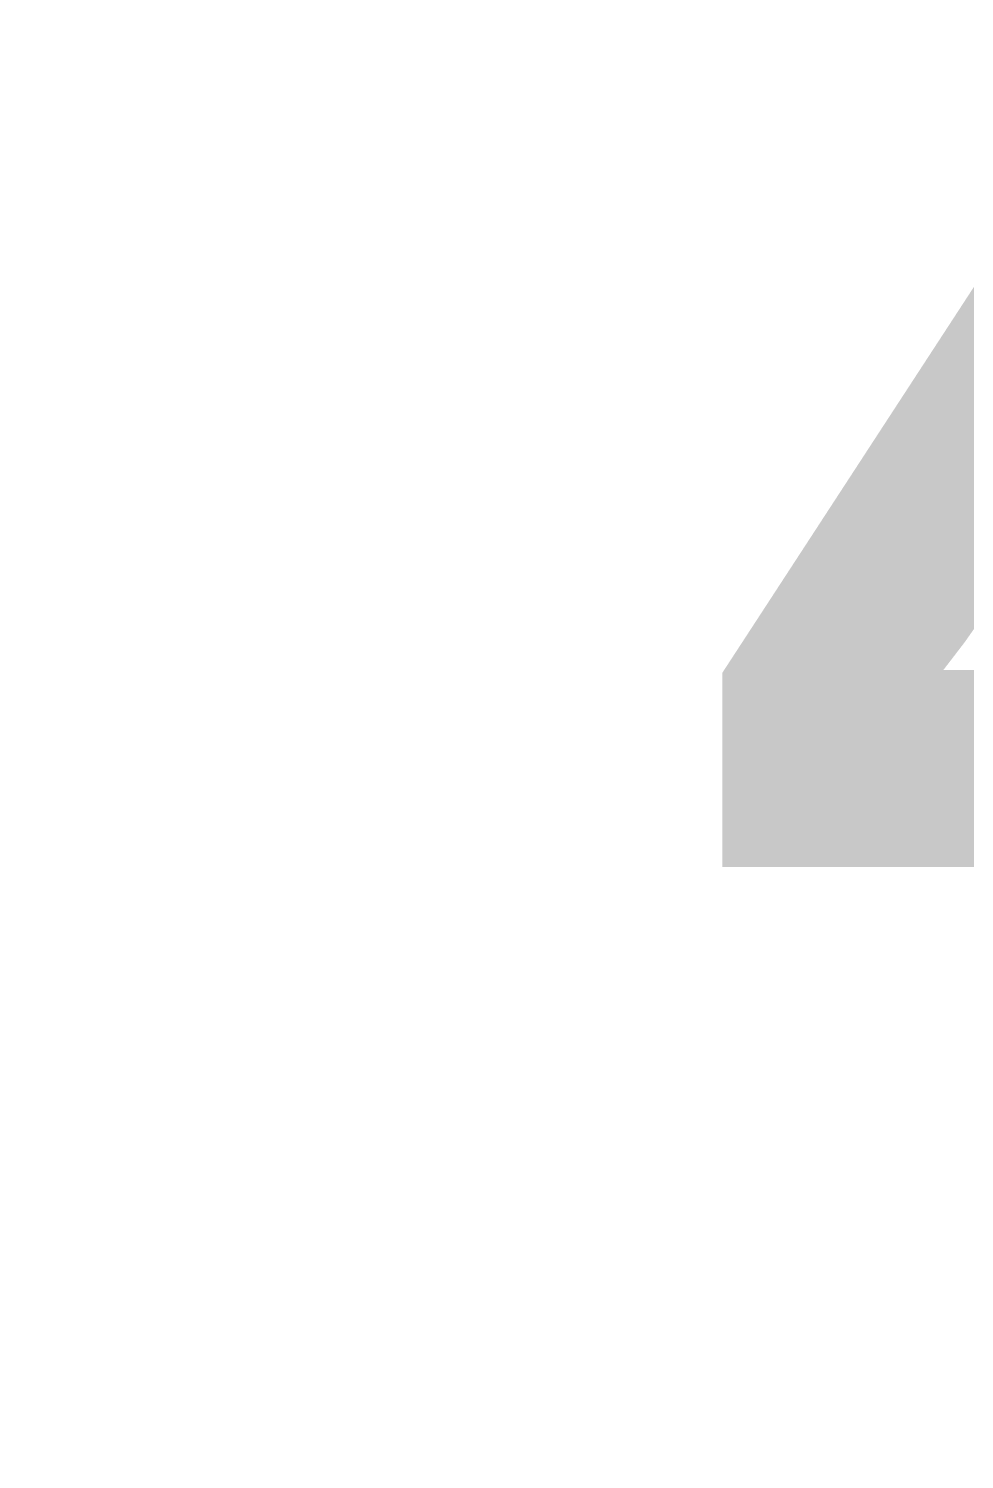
# Model space of a CAD drawing. Header units: millimetres. Extents: x -176651 to 424033, y -469666 to 486614.
# Drawn here: x 134551 to 135160, y 92205 to 93135 of the extents above; entities that cross this region are included whole.
import ezdxf

# ---------------------------------------------------------------- set-up
doc = ezdxf.new("R2010")
doc.units = ezdxf.units.MM
doc.linetypes.add('1625_East Villa$0$DASHED', pattern=[0.75, 0.5, -0.25])
for name, color, linetype in [('1625_East Villa$0$ad-Elevation 10', 8, 'Continuous'), ('1625_East Villa$0$ad-Furniture', 8, 'Continuous'), ('1625_East Villa$0$ad-Text main', 8, 'Continuous'), ('Site Levels$0$ad-Lvl-Plinth', 30, 'Continuous')]:
    doc.layers.add(name, color=color, linetype=linetype)
doc.layers.add('1625_East Villa$0$ad-Landscape', color=8, linetype='Continuous', lineweight=35)
doc.styles.add('1625_East Villa$0$Standard', font='calibril.ttf')
doc.styles.add('Site Levels$0$Sections_The woods Site plan_Entrances$0$Standard', font='arial.ttf')

# ---------------------------------------------------------------- blocks, each defined once
blk = doc.blocks.new('1625_East Villa$0$bamboo')
at = {"color": 76}
blk.add_line((390, 162.3), (546.4, 218.1), dxfattribs=at)
at = {"layer": '1625_East Villa$0$ad-Landscape', "color": 76}
for p, q in [((43.5, 73), (278.2, 631.2)), ((-12.4, 39.5), (-247.1, 564.2)), ((-23.6, 61.9), (-370, 296.3)), ((32.3, 39.5), (390, 162.3)), ((43.5, 28.4), (300.5, 61.9)), ((-57.1, 6), (-247.1, -49.8)), ((-12.4, -16.3), (-113, -440.5)), ((77, -94.4), (121.7, -172.6)), ((-470.6, -139.1), (-761.2, -217.2))]:
    blk.add_line(p, q, dxfattribs=at)
for points in [[(103.7, 1424.7), (54.4, 1572.3), (77.9, 1403.4), (103.7, 1424.7)], [(-387.8, 1356.5), (-437.1, 1504.1), (-413.6, 1335.2), (-387.8, 1356.5)], [(119.4, 1423.2), (261.4, 1496.7), (147.9, 1388.7), (126.6, 1414.5)], [(-160.7, 1284.9), (-160, 1444.8), (-116.9, 1294.1), (-149.7, 1287.2)], [(-372, 1355), (-230.1, 1428.5), (-343.6, 1320.5), (-364.9, 1346.4)], [(79.4, 1419.1), (107.8, 1384.6), (-52.4, 1368.4), (70.8, 1412)], [(-70.9, 1292.4), (-27.7, 1358.5), (-55.4, 1272.9), (-68.6, 1281.5)], [(57.7, 1357.7), (77.5, 1316.1), (-31.5, 1255.3), (64.8, 1349.1)], [(-756.4, 1206.5), (-805.8, 1354.1), (-782.2, 1185.2), (-756.4, 1206.5)], [(-412.1, 1350.9), (-383.7, 1316.4), (-543.9, 1300.2), (-420.7, 1343.8)], [(103.3, 1337.4), (92.8, 1227.4), (133.3, 1318.7), (110.4, 1328.8)], [(167.7, 1347.1), (246.3, 1339.5), (157.6, 1324.2), (159.1, 1340)], [(-415.1, 1179.2), (-464.4, 1326.8), (-440.9, 1157.9), (-415.1, 1179.2)], [(-740.7, 1205), (-598.8, 1278.5), (-712.2, 1170.5), (-733.6, 1196.4)], [(-433.8, 1289.5), (-414, 1248), (-523, 1187.1), (-426.7, 1280.9)], [(-323.8, 1278.9), (-245.2, 1271.3), (-333.9, 1256.1), (-332.4, 1271.8)], [(-169.3, 1271.7), (-323, 1296.4), (-162.4, 1238.9), (-169.3, 1271.7)], [(161.7, 1284.2), (155.7, 1221.3), (172.9, 1235.5), (168.8, 1275.6)], [(-500.1, 1137.3), (-534, 1108.2), (-553.5, 1268), (-507.4, 1145.8)], [(-388.2, 1269.3), (-398.7, 1159.2), (-358.2, 1250.5), (-381.1, 1260.6)], [(-18, 1257.9), (35, 1223.4), (30.4, 1245.3), (-7, 1260.2)], [(-561.9, 1157.8), (-603.1, 1137.1), (-666.2, 1244.8), (-570.4, 1150.5)], [(-399.4, 1177.7), (-257.4, 1251.3), (-370.9, 1143.2), (-392.2, 1169.1)], [(-175.7, 1247.6), (-131.9, 1256.8), (-191.9, 1107.3), (-173.4, 1236.6)], [(-92.2, 1230.9), (0.4, 1170.5), (-61.7, 1248.7), (-81.3, 1233.2)], [(-780.7, 1200.9), (-752.3, 1166.4), (-912.5, 1150.2), (-789.3, 1193.8)], [(-329.8, 1216), (-335.8, 1153.1), (-318.6, 1167.3), (-322.7, 1207.4)], [(-131.4, 1199.8), (-85.3, 1198.1), (-81.9, 1073.4), (-120.4, 1202.1)], [(-439.4, 1173.7), (-411, 1139.2), (-571.2, 1122.9), (-448, 1166.6)], [(-494, 1113.1), (-347.5, 1165.5), (-515.9, 1138.5), (-494, 1113.1)], [(-174.3, 1012.2), (-173.7, 1172.1), (-130.6, 1021.4), (-163.4, 1014.5)], [(-802.5, 1139.6), (-782.6, 1098), (-891.6, 1037.1), (-795.3, 1130.9)], [(-692.4, 1128.9), (-613.8, 1121.3), (-702.5, 1106.1), (-701, 1121.8)], [(-773.2, 987.3), (-807.1, 958.2), (-826.6, 1118), (-780.4, 995.8)], [(-756.8, 1119.3), (-767.3, 1009.2), (-726.8, 1100.5), (-749.7, 1110.6)], [(-581.3, 1111.7), (-691.5, 1120), (-599.4, 1081.4), (-589.8, 1104.4)], [(-461.1, 1112.3), (-441.3, 1070.7), (-550.3, 1009.8), (-454, 1103.7)], [(-351.1, 1101.6), (-272.5, 1094), (-361.2, 1078.8), (-359.7, 1094.5)], [(-155.7, 961.1), (-205, 1108.7), (-181.5, 939.8), (-155.7, 961.1)], [(294.9, 1080.8), (141.2, 1105.5), (301.8, 1048), (294.9, 1080.8)], [(-495.2, 1097.3), (-418.8, 957), (-529.1, 1068.2), (-503.7, 1090.1)], [(-415.5, 1092), (-426, 981.9), (-385.5, 1073.2), (-408.4, 1083.4)], [(-365.5, 930.4), (-364.8, 1090.2), (-321.7, 939.6), (-354.5, 932.7)], [(-84.5, 1019.7), (-41.3, 1085.8), (-69, 1000.1), (-82.2, 1008.8)], [(-698.4, 1066), (-704.4, 1003.1), (-687.2, 1017.3), (-691.3, 1057.4)], [(288.5, 1056.7), (332.3, 1065.9), (272.3, 916.4), (290.8, 1045.7)], [(-633.3, 1052.3), (-696.3, 1057), (-681.8, 1040.1), (-641.8, 1045)], [(-570.3, 1047.5), (-576.3, 968.8), (-593.4, 1057.2), (-577.6, 1056)], [(-357.1, 1038.7), (-363.1, 975.8), (-345.9, 990), (-350, 1030.1)], [(-183, 999), (-336.7, 1023.7), (-176.1, 966.2), (-183, 999)], [(-140, 959.5), (2, 1033.1), (-111.5, 925), (-132.8, 950.9)], [(-767.1, 963.1), (-620.5, 1015.5), (-788.9, 988.5), (-767.1, 963.1)], [(-275.7, 937.9), (-232.5, 1004), (-260.1, 918.3), (-273.4, 927)], [(289.9, 848.6), (290.5, 1008.4), (333.6, 857.8), (300.8, 850.9)], [(-189.3, 974.8), (-145.6, 984), (-205.5, 834.6), (-187, 963.9)], [(-31.6, 985.2), (21.3, 950.7), (16.7, 972.5), (-20.7, 987.5)], [(-105.9, 958.2), (-13.2, 897.8), (-75.4, 976), (-94.9, 960.5)], [(-768.3, 947.3), (-691.9, 807), (-802.2, 918.2), (-776.8, 940.1)], [(-180, 955.5), (-151.6, 921), (-311.8, 904.8), (-188.6, 948.4)], [(-374.1, 917.2), (-527.8, 941.9), (-367.2, 884.4), (-374.1, 917.2)], [(-145, 927.1), (-99, 925.4), (-95.6, 800.6), (-134.1, 929.4)], [(-592.6, 770.2), (-641.9, 917.8), (-618.4, 748.9), (-592.6, 770.2)], [(-222.7, 903.4), (-169.8, 868.9), (-174.4, 890.7), (-211.8, 905.7)], [(182.5, 782.8), (148.6, 753.6), (129.1, 913.5), (175.2, 791.2)], [(-380.5, 893), (-336.7, 902.2), (-396.6, 752.7), (-378.2, 882.1)], [(-297, 876.4), (-204.4, 816), (-266.5, 894.2), (-286.1, 878.7)], [(-201.7, 894.1), (-181.9, 852.5), (-290.9, 791.6), (-194.6, 885.5)], [(120.7, 803.3), (79.5, 782.6), (16.5, 890.3), (112.2, 796)], [(-156.1, 873.8), (-166.6, 763.7), (-126.1, 855), (-149, 865.2)], [(-91.7, 883.5), (-13.1, 875.8), (-101.8, 860.6), (-100.3, 876.4)], [(-336.2, 845.3), (-290.1, 843.6), (-286.7, 718.8), (-325.2, 847.6)], [(281.2, 835.4), (127.5, 860.1), (288.1, 802.6), (281.2, 835.4)], [(-576.8, 768.6), (-434.9, 842.2), (-548.4, 734.1), (-569.7, 760)], [(-97.7, 820.6), (-103.7, 757.7), (-86.5, 771.9), (-90.6, 811.9)], [(188.6, 758.6), (335.2, 810.9), (166.8, 784), (188.6, 758.6)], [(274.9, 811.2), (318.6, 820.4), (258.7, 670.9), (277.2, 800.3)], [(-199.8, 660.1), (-233.7, 630.9), (-253.2, 790.8), (-207, 668.5)], [(-959.1, 700.5), (-817.2, 774), (-930.7, 666), (-952, 691.8)], [(-261.6, 680.5), (-302.7, 659.9), (-365.8, 767.6), (-270, 673.2)], [(-616.9, 764.6), (-588.5, 730.1), (-748.7, 713.9), (-625.5, 757.5)], [(101.4, 757.2), (-8.9, 765.5), (83.2, 726.9), (92.9, 749.9)], [(319.2, 763.5), (365.2, 761.8), (368.6, 637), (330.1, 765.8)], [(187.4, 742.8), (263.8, 602.4), (153.5, 713.7), (178.9, 735.5)], [(-264.9, 565.6), (-314.3, 713.2), (-290.7, 544.3), (-264.9, 565.6)], [(-638.6, 703.2), (-618.8, 661.6), (-727.8, 600.7), (-631.5, 694.6)], [(-528.6, 692.6), (-450, 684.9), (-538.7, 669.7), (-537.2, 685.5)], [(-193.7, 635.8), (-47.1, 688.2), (-215.5, 661.2), (-193.7, 635.8)], [(49.3, 697.7), (-13.7, 702.5), (0.8, 685.5), (40.8, 690.4)], [(112.3, 693), (106.3, 614.2), (89.3, 702.6), (105, 701.5)], [(-619.9, 538.4), (-669.2, 686), (-645.7, 517), (-619.9, 538.4)], [(-593, 682.9), (-603.5, 572.8), (-563, 664.1), (-585.9, 674.3)], [(-534.6, 629.7), (-540.6, 566.8), (-523.4, 581), (-527.5, 621)], [(-280.9, 634.5), (-391.2, 642.7), (-299.1, 604.1), (-289.4, 627.2)], [(-249.2, 564.1), (-107.3, 637.7), (-220.7, 529.6), (-242.1, 555.5)], [(-604.1, 536.8), (-462.2, 610.4), (-575.7, 502.3), (-597, 528.2)], [(-194.9, 620.1), (-118.4, 479.7), (-228.8, 591), (-203.4, 612.8)], [(-37.8, 466.8), (-37.2, 626.6), (5.9, 476), (-26.9, 469.1)], [(-333, 575), (-396, 579.7), (-381.4, 562.8), (-341.5, 567.7)], [(-270, 570.3), (-276, 491.5), (-293, 579.9), (-277.2, 578.7)], [(-650.3, 428.2), (-684.2, 399.1), (-703.7, 559), (-657.6, 436.7)], [(-289.2, 560), (-260.8, 525.6), (-421, 509.3), (-297.8, 552.9)], [(-712.1, 448.7), (-753.3, 428.1), (-816.4, 535.7), (-720.6, 441.4)], [(-644.2, 532.8), (-615.8, 498.3), (-776, 482), (-652.8, 525.7)], [(52, 474.3), (95.2, 540.4), (67.5, 454.7), (54.3, 463.3)], [(-311, 498.7), (-291.1, 457.1), (-400.1, 396.2), (-303.9, 490)], [(-265.3, 478.4), (-275.8, 368.3), (-235.4, 459.6), (-258.2, 469.8)], [(-200.9, 488), (-122.3, 480.4), (-211, 465.2), (-209.5, 480.9)], [(-46.5, 453.6), (-200.1, 478.3), (-39.6, 420.8), (-46.5, 453.6)], [(-665.9, 471.4), (-646.1, 429.8), (-755.1, 368.9), (-658.8, 462.8)], [(-644.2, 404), (-497.6, 456.4), (-666, 429.4), (-644.2, 404)], [(-555.9, 460.7), (-477.3, 453.1), (-566, 437.9), (-564.5, 453.6)], [(-620.3, 451.1), (-630.8, 341), (-590.3, 432.3), (-613.2, 442.5)], [(-52.8, 429.4), (-9, 438.6), (-69, 289.1), (-50.5, 418.5)], [(104.9, 439.8), (157.9, 405.3), (153.3, 427.1), (115.9, 442.1)], [(-206.9, 425.1), (-212.9, 362.2), (-195.7, 376.4), (-199.8, 416.5)], [(30.7, 412.7), (123.3, 352.4), (61.2, 430.6), (41.6, 415)], [(393.8, 326), (352.6, 305.3), (289.5, 413), (385.3, 318.7)], [(-731.5, 402.7), (-841.7, 410.9), (-749.6, 372.3), (-739.9, 395.4)], [(-561.9, 397.8), (-567.9, 334.9), (-550.7, 349.1), (-554.8, 389.2)], [(-645.4, 388.3), (-569, 247.9), (-679.3, 359.1), (-653.9, 381)], [(-8.5, 381.7), (37.5, 380), (40.9, 255.2), (2.4, 384)], [(-783.5, 343.2), (-846.5, 347.9), (-832, 331), (-792, 335.9)], [(-720.5, 338.5), (-726.5, 259.7), (-743.5, 348.1), (-727.8, 346.9)], [(-606.2, 183.8), (-655.6, 331.4), (-632, 162.5), (-606.2, 183.8)], [(-363.6, 169.2), (-397.5, 140), (-417, 299.9), (-370.9, 177.6)], [(-425.4, 189.6), (-466.6, 169), (-529.7, 276.7), (-433.9, 182.4)], [(374.4, 279.9), (264.1, 288.2), (356.3, 249.6), (365.9, 272.6)], [(-590.5, 182.3), (-448.6, 255.9), (-562, 147.8), (-583.4, 173.7)], [(322.4, 220.5), (259.3, 225.2), (273.9, 208.3), (313.9, 213.2)], [(385.4, 215.7), (379.4, 137), (362.3, 225.4), (378.1, 224.2)], [(-357.5, 145), (-210.9, 197.3), (-379.3, 170.3), (-357.5, 145)], [(-918.2, 114.1), (-776.2, 187.7), (-889.7, 79.6), (-911, 105.5)], [(-630.5, 178.2), (-602.1, 143.7), (-762.3, 127.5), (-639.2, 171.1)], [(-444.7, 143.6), (-555, 151.8), (-462.9, 113.3), (-453.2, 136.3)], [(-510.6, -20.7), (-560, 126.9), (-536.5, -42), (-510.6, -20.7)], [(-358.7, 129.2), (-282.3, -11.2), (-392.6, 100.1), (-367.2, 121.9)], [(-652.3, 116.9), (-632.5, 75.3), (-741.4, 14.4), (-645.2, 108.2)], [(-542.2, 106.2), (-463.6, 98.6), (-552.3, 83.4), (-550.8, 99.1)], [(-606.6, 96.6), (-617.1, -13.5), (-576.7, 77.8), (-599.5, 88)], [(-496.8, 84.1), (-559.8, 88.8), (-545.3, 71.9), (-505.3, 76.8)], [(-433.8, 79.4), (-439.8, 0.6), (-456.8, 89), (-441.1, 87.9)], [(-494.9, -22.2), (-353, 51.3), (-466.5, -56.7), (-487.8, -30.9)], [(319, -89.9), (285.1, -119.1), (265.6, 40.8), (311.8, -81.4)], [(257.2, -69.4), (216.1, -90.1), (153, 17.6), (248.8, -76.7)], [(-174.3, -160.5), (-173.7, -0.6), (-130.6, -151.3), (-163.4, -158.2)], [(-535, -26.3), (-506.5, -60.8), (-666.8, -77), (-543.6, -33.4)], [(325.1, -114.1), (471.7, -61.8), (303.3, -88.7), (325.1, -114.1)], [(-84.5, -153), (-41.3, -86.9), (-69, -172.5), (-82.2, -163.9)], [(-511, -108), (-521.6, -218), (-481.1, -126.7), (-503.9, -116.6)], [(-446.7, -98.3), (-368, -105.9), (-456.8, -121.2), (-455.3, -105.4)], [(237.9, -115.5), (127.6, -107.2), (219.7, -145.8), (229.4, -122.8)], [(323.9, -129.9), (400.4, -270.3), (290, -159), (315.4, -137.2)], [(-183, -173.7), (-336.7, -149), (-176.1, -206.5), (-183, -173.7)], [(360, -280.8), (326.1, -310), (306.6, -150.1), (352.7, -272.3)], [(-452.7, -161.2), (-458.7, -224.1), (-441.4, -209.9), (-445.5, -169.8)], [(185.8, -175), (122.8, -170.2), (137.4, -187.2), (177.4, -182.3)], [(298.2, -260.3), (257, -281), (193.9, -173.3), (289.7, -267.6)], [(248.8, -179.7), (242.8, -258.4), (225.8, -170), (241.6, -171.2)], [(-189.3, -197.8), (-145.6, -188.6), (-205.5, -338.1), (-187, -208.8)], [(-31.6, -187.5), (21.3, -222), (16.7, -200.1), (-20.7, -185.2)], [(-105.9, -214.5), (-13.2, -274.9), (-75.4, -196.7), (-94.9, -212.2)], [(114.3, -335.4), (80.4, -364.5), (60.9, -204.6), (107, -326.9)], [(52.5, -314.9), (11.3, -335.6), (-51.8, -227.9), (44, -322.2)], [(-363.6, -376.3), (-397.5, -405.4), (-417, -245.5), (-370.9, -367.8)], [(-196.6, -388.9), (-246, -241.3), (-222.5, -410.2), (-196.6, -388.9)], [(-145, -245.6), (-99, -247.3), (-95.6, -372), (-134.1, -243.3)], [(-425.4, -355.8), (-466.6, -376.5), (-529.7, -268.8), (-433.9, -363.1)]]:
    blk.add_lwpolyline(points, dxfattribs=at)
at = {"layer": '1625_East Villa$0$ad-Landscape', "color": 62}
for points in [[(-835, 1007.8), (-876.2, 987.1), (-939.2, 1094.8), (-843.4, 1000.5)], [(-854.3, 961.7), (-964.6, 970), (-872.5, 931.4), (-862.8, 954.4)], [(-906.4, 902.3), (-969.4, 907), (-954.8, 890.1), (-914.9, 895)], [(-843.4, 897.5), (-849.4, 818.8), (-866.4, 907.2), (-850.7, 906)], [(-910.8, 624.4), (-832.2, 616.8), (-921, 601.5), (-919.5, 617.3)], [(-1053.8, 499.5), (-907.2, 551.9), (-1075.6, 524.9), (-1053.8, 499.5)], [(-916.9, 561.5), (-922.9, 498.6), (-905.6, 512.8), (-909.7, 552.9)], [(-548.2, 43.3), (-554.2, -19.6), (-537, -5.4), (-541.1, 34.7)], [(-869.9, 38), (-791.3, 30.4), (-880, 15.2), (-878.5, 30.9)], [(-718.6, -144.5), (-752.5, -173.6), (-772, -13.7), (-725.8, -136)], [(-780.4, -124), (-821.5, -144.7), (-884.6, -37), (-788.8, -131.3)], [(-556.7, -87.7), (-536.9, -129.3), (-645.8, -190.1), (-549.6, -96.3)], [(-712.5, -168.7), (-565.9, -116.3), (-734.3, -143.3), (-712.5, -168.7)], [(-799.7, -170.1), (-910, -161.8), (-817.9, -200.4), (-808.2, -177.3)], [(-713.7, -184.4), (-637.3, -324.8), (-747.6, -213.6), (-722.2, -191.7)], [(-788.8, -234.2), (-794.8, -313), (-811.8, -224.6), (-796, -225.8)]]:
    blk.add_lwpolyline(points, dxfattribs=at)
blk = doc.blocks.new('1625_East Villa$0$zw$DAD3')
at = {"transparency": 33554610}
h = blk.add_hatch(dxfattribs=at)
h.set_pattern_fill('DOTS', color=35, scale=20, angle=360)
h.set_pattern_definition([(360, (-800139.518, 271344.397), (15.875, 31.75), [0, -31.75])])
h.paths.add_polyline_path([(450, -2530), (2915, -2530), (2915, -450), (450, -450)])
at = {"layer": '1625_East Villa$0$ad-Elevation 10', "linetype": '1625_East Villa$0$DASHED'}
for points in [[(1071.67, 0), (1071.67, -2980)], [(1171.67, 0), (1171.67, -2980)], [(0, -943.33), (3365, -943.33)], [(0, -1043.33), (3365, -1043.33)]]:
    blk.add_lwpolyline(points, dxfattribs=at)
at = {"layer": '1625_East Villa$0$ad-Landscape', "linetype": 'Continuous', "xscale": 0.473259546584505, "yscale": 0.473259546584505, "zscale": 0.473259546584505, "rotation": 359.9999999999999}
blk.add_blockref('1625_East Villa$0$bamboo', (1292.6, -1624.94), dxfattribs=at)
at = {"layer": '1625_East Villa$0$ad-Text main', "insert": (1759.1, -1302.07), "char_height": 150, "width": 1547.8425, "attachment_point": 5, "style": '1625_East Villa$0$Standard', "bg_fill": 2}
blk.add_mtext("13'-9'' x 12'-10''", dxfattribs=at)
blk = doc.blocks.new('1625_East Villa$0$zw$D46D')
at = {"layer": '1625_East Villa$0$ad-Furniture'}
blk.add_blockref('1625_East Villa$0$zw$DAD3', (3610, 8185), dxfattribs=at)
blk = doc.blocks.new('1625_East Villa')
at = {"layer": '1625_East Villa$0$ad-Furniture'}
blk.add_blockref('1625_East Villa$0$zw$D46D', (0, 0), dxfattribs=at)
blk = doc.blocks.new("All Plot's Villa Plans")
at = {"ltscale": 5, "rotation": 352.4703876422526}
blk.add_blockref('1625_East Villa', (129230.37, 86475.41), dxfattribs=at)
blk = doc.blocks.new('Site Levels$0$zw$63CD')
at = {"layer": 'Site Levels$0$ad-Lvl-Plinth', "insert": (143657.94, -6490.37), "char_height": 1269.9849, "width": 5416.267, "attachment_point": 5, "style": 'Site Levels$0$Sections_The woods Site plan_Entrances$0$Standard', "bg_fill": 19, "box_fill_scale": 1.5, "bg_fill_color": 257, "bg_fill_transparency": 0}
blk.add_mtext('\\pxt4;498.85', dxfattribs=at)
blk = doc.blocks.new('Site Levels')
at = {"layer": 'Site Levels$0$ad-Lvl-Plinth', "ltscale": 5}
blk.add_blockref('Site Levels$0$zw$63CD', (-5982.94, 99418.55), dxfattribs=at)

msp = doc.modelspace()

# ---------------------------------------------------------------- block references
at = {"ltscale": 5}
msp.add_blockref("All Plot's Villa Plans", (0, 0), dxfattribs=at)

# ---------------------------------------------------------------- next in the draw order: block references
msp.add_blockref('Site Levels', (0, 0), dxfattribs=at)

doc.saveas('drawing.dxf')
